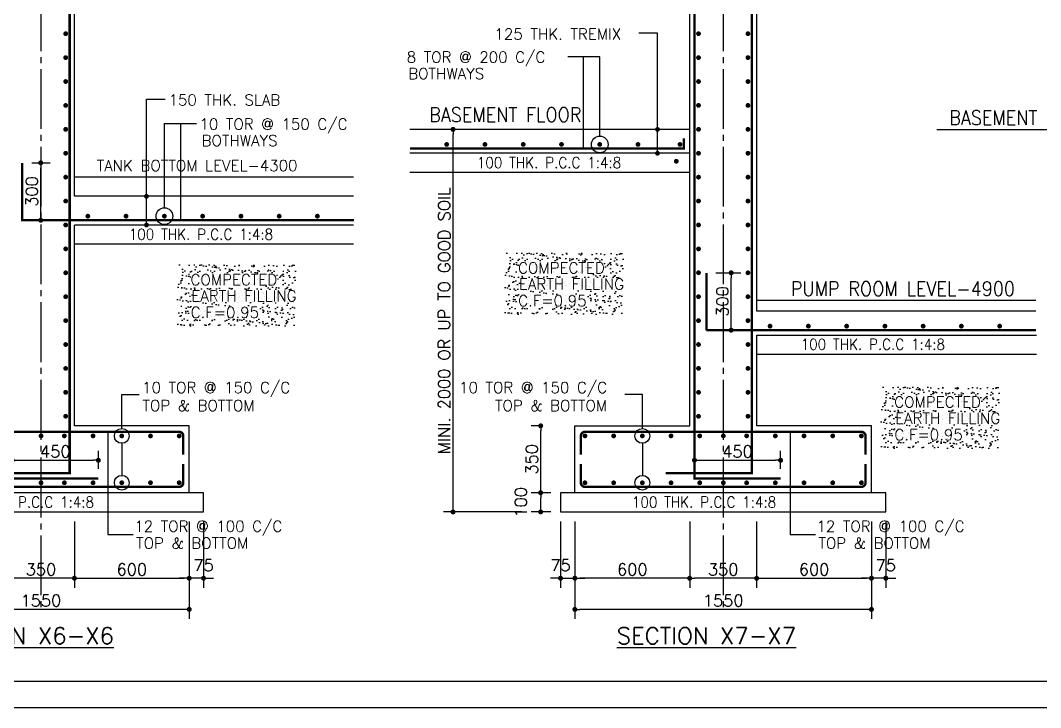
# Model space of a CAD drawing. Extents: x -200722 to 834823, y -494970 to 88783.
# Drawn here: x 374551 to 395878, y -183583 to -169211 of the extents above; entities that cross this region are included whole.
import ezdxf
from ezdxf.enums import TextEntityAlignment as Align

# ---------------------------------------------------------------- set-up
doc = ezdxf.new("R2010")
doc.units = 0
doc.header["$LTSCALE"] = 100
doc.header["$MEASUREMENT"] = 0
doc.header["$PDMODE"] = 34
doc.linetypes.add('ACAD_ISO04W100', pattern=[30, 24, -3, 0, -3])
doc.linetypes.add('CL', pattern=[3.25, 2.5, -0.25, 0.25, -0.25])
doc.layers.get('0').update_dxf_attribs({"linetype": 'CONTINUOUS'})
doc.layers.get('DEFPOINTS').update_dxf_attribs({"linetype": 'CONTINUOUS'})
for name, color, linetype in [('5', 4, 'CONTINUOUS'), ('A-Grid', 5, 'ACAD_ISO04W100'), ('BEAM', 4, 'CONTINUOUS'), ('HATCH WALL', 8, 'CONTINUOUS'), ('STEEL', 6, 'CONTINUOUS'), ('TEXT', 2, 'CONTINUOUS')]:
    doc.layers.add(name, color=color, linetype=linetype)
doc.layers.add('9_PRINT BOUNDARY_NON PRINT', color=32, linetype='CONTINUOUS', plot=False)
doc.layers.add('9_TITLE TEXT', color=7, linetype='CONTINUOUS', lineweight=20)
doc.styles.add('ROMANS', font='romans.shx')
doc.styles.get("Standard").update_dxf_attribs({"font": 'simplex.shx'})
doc.dimstyles.new('STANDARD$0', dxfattribs={"dimtxt": 2.5, "dimasz": 2.5, "dimexe": 2, "dimexo": 0.7, "dimgap": 0.9, "dimtad": 1, "dimdec": 0, "dimdsep": 46, "dimtxsty": 'ROMANS', "dimcen": 0.09, "dimclrd": 4, "dimclre": 4, "dimclrt": 3, "dimadec": 0, "dimazin": 0, "dimtfac": 1, "dimtdec": 0, "dimtmove": 0, "dimatfit": 3, "dimfxl": 1, "dimtolj": 1, "dimtzin": 0, "dimarcsym": 0})

# ---------------------------------------------------------------- blocks, each defined once
blk = doc.blocks.new('DOT')
at = {"color": 0, "linetype": 'ByBlock'}
blk.add_line((-0.5, 0), (-1, 0), dxfattribs=at)
at = {"color": 0, "linetype": 'ByBlock', "const_width": 0.5}
blk.add_lwpolyline([(-0.25, 0, 1), (0.25, 0, 1)], format="xyb", close=True, dxfattribs=at)
blk = doc.blocks.new('*D1864')
at = {"layer": 'BEAM', "color": 0, "lineweight": -2, "transparency": 16777216}
for p, q in [((371880, -179690), (371880, -181729)), ((378080, -179690), (378080, -181729)), ((377976, -181529), (371984, -181529))]:
    blk.add_line(p, q, dxfattribs=at)
at = {"layer": 'DEFPOINTS', "color": 0, "lineweight": -3, "transparency": 16777216}
for p in [(371880, -179490, -62057), (378080, -179490, -62057), (371880, -181529)]:
    blk.add_point(p, dxfattribs=at)
at = {"layer": 'BEAM', "color": 0, "lineweight": -2, "transparency": 16777216, "xscale": 104, "yscale": 104, "zscale": 104, "rotation": 180}
blk.add_blockref('DOT', (371880, -181529), dxfattribs=at)
at = {"layer": 'BEAM', "color": 0, "lineweight": -2, "transparency": 16777216, "xscale": 104, "yscale": 104, "zscale": 104}
blk.add_blockref('DOT', (378080, -181529), dxfattribs=at)
at = {"layer": 'BEAM', "color": 0, "transparency": 16777216, "insert": (374980, -181345), "char_height": 248, "attachment_point": 5}
blk.add_mtext('\\A1;1550', dxfattribs=at)
blk = doc.blocks.new('_DOT')
at = {"color": 0, "linetype": 'ByBlock'}
blk.add_line((-0.5, 0), (-1, 0), dxfattribs=at)
at = {"color": 0, "linetype": 'ByBlock', "const_width": 0.5}
blk.add_lwpolyline([(-0.25, 0, 1), (0.25, 0, 1)], format="xyb", close=True, dxfattribs=at)
blk = doc.blocks.new('*D1865')
at = {"layer": 'BEAM', "color": 0, "lineweight": -2, "transparency": 16777216}
for p, q in [((375680, -179690), (375680, -181077)), ((378080, -179690), (378080, -181077)), ((375784, -180877), (377976, -180877))]:
    blk.add_line(p, q, dxfattribs=at)
at = {"layer": 'DEFPOINTS', "color": 0, "lineweight": -3, "transparency": 16777216}
for p in [(375680, -179490, -2484), (378080, -179490, -32271), (378080, -180877)]:
    blk.add_point(p, dxfattribs=at)
at = {"layer": 'BEAM', "color": 0, "lineweight": -2, "transparency": 16777216, "xscale": 104, "yscale": 104, "zscale": 104, "rotation": 180}
blk.add_blockref('DOT', (375680, -180877), dxfattribs=at)
at = {"layer": 'BEAM', "color": 0, "lineweight": -2, "transparency": 16777216, "xscale": 104, "yscale": 104, "zscale": 104}
blk.add_blockref('DOT', (378080, -180877), dxfattribs=at)
at = {"layer": 'BEAM', "color": 0, "transparency": 16777216, "insert": (376880, -180693), "char_height": 248, "attachment_point": 5}
blk.add_mtext('\\A1;600', dxfattribs=at)
blk = doc.blocks.new('*D1866')
at = {"layer": 'BEAM', "color": 0, "lineweight": -2, "transparency": 16777216}
for p, q in [((378080, -179690), (378080, -181077)), ((378380, -179690), (378380, -181077)), ((377976, -180877), (377872, -180877)), ((378380, -180877), (378080, -180877)), ((378484, -180877), (378588, -180877))]:
    blk.add_line(p, q, dxfattribs=at)
at = {"layer": 'DEFPOINTS', "color": 0, "lineweight": -3, "transparency": 16777216}
for p in [(378080, -179490), (378380, -179490), (378080, -180877)]:
    blk.add_point(p, dxfattribs=at)
at = {"layer": 'BEAM', "color": 0, "lineweight": -2, "transparency": 16777216, "xscale": 104, "yscale": 104, "zscale": 104}
blk.add_blockref('DOT', (378080, -180877), dxfattribs=at)
at = {"layer": 'BEAM', "color": 0, "lineweight": -2, "transparency": 16777216, "xscale": 104, "yscale": 104, "zscale": 104, "rotation": 180}
blk.add_blockref('DOT', (378380, -180877), dxfattribs=at)
at = {"layer": 'BEAM', "color": 0, "transparency": 16777216, "insert": (378380, -180606), "char_height": 248, "attachment_point": 5}
blk.add_mtext('\\A1;75', dxfattribs=at)
blk = doc.blocks.new('*D1867')
at = {"layer": 'BEAM', "color": 0, "lineweight": -2, "transparency": 16777216}
for p, q in [((374280, -179690), (374280, -181077)), ((375680, -179690), (375680, -181077)), ((375576, -180877), (374384, -180877))]:
    blk.add_line(p, q, dxfattribs=at)
at = {"layer": 'DEFPOINTS', "color": 0, "lineweight": -3, "transparency": 16777216}
for p in [(374280, -179490, -2484), (375680, -179490, -2484), (374280, -180877)]:
    blk.add_point(p, dxfattribs=at)
at = {"layer": 'BEAM', "color": 0, "lineweight": -2, "transparency": 16777216, "xscale": 104, "yscale": 104, "zscale": 104, "rotation": 180}
blk.add_blockref('DOT', (374280, -180877), dxfattribs=at)
at = {"layer": 'BEAM', "color": 0, "lineweight": -2, "transparency": 16777216, "xscale": 104, "yscale": 104, "zscale": 104}
blk.add_blockref('DOT', (375680, -180877), dxfattribs=at)
at = {"layer": 'BEAM', "color": 0, "transparency": 16777216, "insert": (374980, -180693), "char_height": 248, "attachment_point": 5}
blk.add_mtext('\\A1;350', dxfattribs=at)
blk = doc.blocks.new('*D1870')
at = {"layer": 'BEAM', "color": 0, "lineweight": -2, "transparency": 16777216}
for p, q in [((374380, -178591), (374380, -178210)), ((376180, -178591), (376180, -178210)), ((374484, -178410), (376076, -178410))]:
    blk.add_line(p, q, dxfattribs=at)
at = {"layer": 'DEFPOINTS', "color": 0, "lineweight": -3, "transparency": 16777216}
for p in [(376180, -178410), (374380, -178791, -34), (376180, -178791, -34)]:
    blk.add_point(p, dxfattribs=at)
at = {"layer": 'BEAM', "color": 0, "lineweight": -2, "transparency": 16777216, "xscale": 104, "yscale": 104, "zscale": 104, "rotation": 180}
blk.add_blockref('DOT', (374380, -178410), dxfattribs=at)
at = {"layer": 'BEAM', "color": 0, "lineweight": -2, "transparency": 16777216, "xscale": 104, "yscale": 104, "zscale": 104}
blk.add_blockref('DOT', (376180, -178410), dxfattribs=at)
at = {"layer": 'BEAM', "color": 0, "transparency": 16777216, "insert": (375280, -178226), "char_height": 248, "attachment_point": 5}
blk.add_mtext('\\A1;450', dxfattribs=at)
blk = doc.blocks.new('*D1871')
at = {"layer": 'BEAM', "color": 0, "lineweight": -2, "transparency": 16777216}
for p, q in [((374787, -172190), (375175, -172190)), ((374975, -173286), (374975, -172294)), ((374787, -173390), (375175, -173390))]:
    blk.add_line(p, q, dxfattribs=at)
at = {"layer": 'DEFPOINTS', "color": 0, "lineweight": -3, "transparency": 16777216}
for p in [(374587, -172190, 27357), (374975, -172190), (374587, -173390, 27357)]:
    blk.add_point(p, dxfattribs=at)
at = {"layer": 'BEAM', "color": 0, "lineweight": -2, "transparency": 16777216, "xscale": 104, "yscale": 104, "zscale": 104}
for p, rotation in [((374975, -172190), 90), ((374975, -173390), 270)]:
    blk.add_blockref('DOT', p, dxfattribs=dict(at, rotation=rotation))
at = {"layer": 'BEAM', "color": 0, "transparency": 16777216, "insert": (374791, -172790), "char_height": 248, "attachment_point": 5, "rotation": 90}
blk.add_mtext('\\A1;300', dxfattribs=at)
blk = doc.blocks.new('*D1875')
at = {"layer": 'BEAM', "color": 0, "lineweight": -2, "transparency": 16777216}
for p, q in [((385642, -179090), (385227, -179090)), ((385427, -179386), (385427, -179194)), ((385642, -179490), (385227, -179490))]:
    blk.add_line(p, q, dxfattribs=at)
at = {"layer": 'DEFPOINTS', "color": 0, "lineweight": -3, "transparency": 16777216}
for p in [(385427, -179090), (385842, -179090), (385842, -179490)]:
    blk.add_point(p, dxfattribs=at)
at = {"layer": 'BEAM', "color": 0, "lineweight": -2, "transparency": 16777216, "xscale": 104, "yscale": 104, "zscale": 104}
for p, rotation in [((385427, -179090), 90), ((385427, -179490), 270)]:
    blk.add_blockref('DOT', p, dxfattribs=dict(at, rotation=rotation))
at = {"layer": 'BEAM', "color": 0, "transparency": 16777216, "insert": (385013, -179290), "char_height": 248, "attachment_point": 5, "rotation": 90}
blk.add_mtext('\\A1;100', dxfattribs=at)
blk = doc.blocks.new('*D1876')
at = {"layer": 'BEAM', "color": 0, "lineweight": -2, "transparency": 16777216}
for p, q in [((385027, -171490), (383395, -171490)), ((383595, -179386), (383595, -171594)), ((385027, -179490), (383395, -179490))]:
    blk.add_line(p, q, dxfattribs=at)
at = {"layer": 'DEFPOINTS', "color": 0, "lineweight": -3, "transparency": 16777216}
for p in [(383595, -171490), (385227, -171490, 17104), (385227, -179490, 17104)]:
    blk.add_point(p, dxfattribs=at)
at = {"layer": 'BEAM', "color": 0, "lineweight": -2, "transparency": 16777216, "xscale": 104, "yscale": 104, "zscale": 104}
for p, rotation in [((383595, -171490), 90), ((383595, -179490), 270)]:
    blk.add_blockref('DOT', p, dxfattribs=dict(at, rotation=rotation))
at = {"layer": 'BEAM', "color": 0, "transparency": 16777216, "insert": (383411, -175490), "char_height": 248, "attachment_point": 5, "rotation": 90}
blk.add_mtext('\\A1;{\\C4;MINI. 2000 OR UP TO GOOD SOIL}', dxfattribs=at)
blk = doc.blocks.new('*D1877')
at = {"layer": 'BEAM', "color": 0, "lineweight": -2, "transparency": 16777216}
for p, q in [((385842, -179690), (385842, -181077)), ((386142, -179690), (386142, -181077)), ((385738, -180877), (385634, -180877)), ((385842, -180877), (386142, -180877)), ((386246, -180877), (386350, -180877))]:
    blk.add_line(p, q, dxfattribs=at)
at = {"layer": 'DEFPOINTS', "color": 0, "lineweight": -3, "transparency": 16777216}
for p in [(385842, -179490), (386142, -179490), (386142, -180877)]:
    blk.add_point(p, dxfattribs=at)
at = {"layer": 'BEAM', "color": 0, "lineweight": -2, "transparency": 16777216, "xscale": 104, "yscale": 104, "zscale": 104}
blk.add_blockref('DOT', (385842, -180877), dxfattribs=at)
at = {"layer": 'BEAM', "color": 0, "lineweight": -2, "transparency": 16777216, "xscale": 104, "yscale": 104, "zscale": 104, "rotation": 180}
blk.add_blockref('DOT', (386142, -180877), dxfattribs=at)
at = {"layer": 'BEAM', "color": 0, "transparency": 16777216, "insert": (385842, -180606), "char_height": 248, "attachment_point": 5}
blk.add_mtext('\\A1;75', dxfattribs=at)
blk = doc.blocks.new('*D1878')
at = {"layer": 'BEAM', "color": 0, "lineweight": -2, "transparency": 16777216}
for p, q in [((386142, -179690), (386142, -181077)), ((388542, -179690), (388542, -181077)), ((388438, -180877), (386246, -180877))]:
    blk.add_line(p, q, dxfattribs=at)
at = {"layer": 'DEFPOINTS', "color": 0, "lineweight": -3, "transparency": 16777216}
for p in [(386142, -179490, -32271), (388542, -179490, -2484), (386142, -180877)]:
    blk.add_point(p, dxfattribs=at)
at = {"layer": 'BEAM', "color": 0, "lineweight": -2, "transparency": 16777216, "xscale": 104, "yscale": 104, "zscale": 104, "rotation": 180}
blk.add_blockref('DOT', (386142, -180877), dxfattribs=at)
at = {"layer": 'BEAM', "color": 0, "lineweight": -2, "transparency": 16777216, "xscale": 104, "yscale": 104, "zscale": 104}
blk.add_blockref('DOT', (388542, -180877), dxfattribs=at)
at = {"layer": 'BEAM', "color": 0, "transparency": 16777216, "insert": (387342, -180693), "char_height": 248, "attachment_point": 5}
blk.add_mtext('\\A1;600', dxfattribs=at)
blk = doc.blocks.new('*D1879')
at = {"layer": 'BEAM', "color": 0, "lineweight": -2, "transparency": 16777216}
for p, q in [((386142, -179690), (386142, -181729)), ((392342, -179690), (392342, -181729)), ((392238, -181529), (386246, -181529))]:
    blk.add_line(p, q, dxfattribs=at)
at = {"layer": 'DEFPOINTS', "color": 0, "lineweight": -3, "transparency": 16777216}
for p in [(386142, -179490, -62057), (392342, -179490, -62057), (386142, -181529)]:
    blk.add_point(p, dxfattribs=at)
at = {"layer": 'BEAM', "color": 0, "lineweight": -2, "transparency": 16777216, "xscale": 104, "yscale": 104, "zscale": 104, "rotation": 180}
blk.add_blockref('DOT', (386142, -181529), dxfattribs=at)
at = {"layer": 'BEAM', "color": 0, "lineweight": -2, "transparency": 16777216, "xscale": 104, "yscale": 104, "zscale": 104}
blk.add_blockref('DOT', (392342, -181529), dxfattribs=at)
at = {"layer": 'BEAM', "color": 0, "transparency": 16777216, "insert": (389242, -181345), "char_height": 248, "attachment_point": 5}
blk.add_mtext('\\A1;1550', dxfattribs=at)
blk = doc.blocks.new('*D1880')
at = {"layer": 'BEAM', "color": 0, "lineweight": -2, "transparency": 16777216}
for p, q in [((389942, -179690), (389942, -181077)), ((392342, -179690), (392342, -181077)), ((390046, -180877), (392238, -180877))]:
    blk.add_line(p, q, dxfattribs=at)
at = {"layer": 'DEFPOINTS', "color": 0, "lineweight": -3, "transparency": 16777216}
for p in [(389942, -179490, -2484), (392342, -179490, -32271), (392342, -180877)]:
    blk.add_point(p, dxfattribs=at)
at = {"layer": 'BEAM', "color": 0, "lineweight": -2, "transparency": 16777216, "xscale": 104, "yscale": 104, "zscale": 104, "rotation": 180}
blk.add_blockref('DOT', (389942, -180877), dxfattribs=at)
at = {"layer": 'BEAM', "color": 0, "lineweight": -2, "transparency": 16777216, "xscale": 104, "yscale": 104, "zscale": 104}
blk.add_blockref('DOT', (392342, -180877), dxfattribs=at)
at = {"layer": 'BEAM', "color": 0, "transparency": 16777216, "insert": (391142, -180693), "char_height": 248, "attachment_point": 5}
blk.add_mtext('\\A1;600', dxfattribs=at)
blk = doc.blocks.new('*D1881')
at = {"layer": 'BEAM', "color": 0, "lineweight": -2, "transparency": 16777216}
for p, q in [((392342, -179690), (392342, -181077)), ((392642, -179690), (392642, -181077)), ((392238, -180877), (392134, -180877)), ((392642, -180877), (392342, -180877)), ((392746, -180877), (392850, -180877))]:
    blk.add_line(p, q, dxfattribs=at)
at = {"layer": 'DEFPOINTS', "color": 0, "lineweight": -3, "transparency": 16777216}
for p in [(392342, -179490), (392642, -179490), (392342, -180877)]:
    blk.add_point(p, dxfattribs=at)
at = {"layer": 'BEAM', "color": 0, "lineweight": -2, "transparency": 16777216, "xscale": 104, "yscale": 104, "zscale": 104}
blk.add_blockref('DOT', (392342, -180877), dxfattribs=at)
at = {"layer": 'BEAM', "color": 0, "lineweight": -2, "transparency": 16777216, "xscale": 104, "yscale": 104, "zscale": 104, "rotation": 180}
blk.add_blockref('DOT', (392642, -180877), dxfattribs=at)
at = {"layer": 'BEAM', "color": 0, "transparency": 16777216, "insert": (392642, -180606), "char_height": 248, "attachment_point": 5}
blk.add_mtext('\\A1;75', dxfattribs=at)
blk = doc.blocks.new('*D1882')
at = {"layer": 'BEAM', "color": 0, "lineweight": -2, "transparency": 16777216}
for p, q in [((388542, -179690), (388542, -181077)), ((389942, -179690), (389942, -181077)), ((389838, -180877), (388646, -180877))]:
    blk.add_line(p, q, dxfattribs=at)
at = {"layer": 'DEFPOINTS', "color": 0, "lineweight": -3, "transparency": 16777216}
for p in [(388542, -179490, -2484), (389942, -179490, -2484), (388542, -180877)]:
    blk.add_point(p, dxfattribs=at)
at = {"layer": 'BEAM', "color": 0, "lineweight": -2, "transparency": 16777216, "xscale": 104, "yscale": 104, "zscale": 104, "rotation": 180}
blk.add_blockref('DOT', (388542, -180877), dxfattribs=at)
at = {"layer": 'BEAM', "color": 0, "lineweight": -2, "transparency": 16777216, "xscale": 104, "yscale": 104, "zscale": 104}
blk.add_blockref('DOT', (389942, -180877), dxfattribs=at)
at = {"layer": 'BEAM', "color": 0, "transparency": 16777216, "insert": (389242, -180693), "char_height": 248, "attachment_point": 5}
blk.add_mtext('\\A1;350', dxfattribs=at)
blk = doc.blocks.new('*D1883')
at = {"layer": 'BEAM', "color": 0, "lineweight": -2, "transparency": 16777216}
for p, q in [((385442, -177690), (385227, -177690)), ((385427, -178986), (385427, -177794)), ((385442, -179090), (385227, -179090))]:
    blk.add_line(p, q, dxfattribs=at)
at = {"layer": 'DEFPOINTS', "color": 0, "lineweight": -3, "transparency": 16777216}
for p in [(385427, -177690), (385642, -177690, 2294), (385642, -179090)]:
    blk.add_point(p, dxfattribs=at)
at = {"layer": 'BEAM', "color": 0, "lineweight": -2, "transparency": 16777216, "xscale": 104, "yscale": 104, "zscale": 104}
for p, rotation in [((385427, -177690), 90), ((385427, -179090), 270)]:
    blk.add_blockref('DOT', p, dxfattribs=dict(at, rotation=rotation))
at = {"layer": 'BEAM', "color": 0, "transparency": 16777216, "insert": (385243, -178390), "char_height": 248, "attachment_point": 5, "rotation": 90}
blk.add_mtext('\\A1;350', dxfattribs=at)
blk = doc.blocks.new('*D1885')
at = {"layer": 'BEAM', "color": 0, "lineweight": -2, "transparency": 16777216}
for p, q in [((388642, -178591), (388642, -178210)), ((390442, -178591), (390442, -178210)), ((388746, -178410), (390338, -178410))]:
    blk.add_line(p, q, dxfattribs=at)
at = {"layer": 'DEFPOINTS', "color": 0, "lineweight": -3, "transparency": 16777216}
for p in [(390442, -178410), (388642, -178791, -34), (390442, -178791, -34)]:
    blk.add_point(p, dxfattribs=at)
at = {"layer": 'BEAM', "color": 0, "lineweight": -2, "transparency": 16777216, "xscale": 104, "yscale": 104, "zscale": 104, "rotation": 180}
blk.add_blockref('DOT', (388642, -178410), dxfattribs=at)
at = {"layer": 'BEAM', "color": 0, "lineweight": -2, "transparency": 16777216, "xscale": 104, "yscale": 104, "zscale": 104}
blk.add_blockref('DOT', (390442, -178410), dxfattribs=at)
at = {"layer": 'BEAM', "color": 0, "transparency": 16777216, "insert": (389542, -178226), "char_height": 248, "attachment_point": 5}
blk.add_mtext('\\A1;450', dxfattribs=at)
blk = doc.blocks.new('*D1928')
at = {"layer": 'BEAM', "color": 0, "lineweight": -2, "transparency": 16777216}
for p, q in [((389091, -174490), (389609, -174490)), ((389409, -175586), (389409, -174594)), ((389091, -175690), (389609, -175690))]:
    blk.add_line(p, q, dxfattribs=at)
at = {"layer": 'DEFPOINTS', "color": 0, "lineweight": -3, "transparency": 16777216}
for p in [(388891, -174490, 28716), (389409, -174490), (388891, -175690, 28716)]:
    blk.add_point(p, dxfattribs=at)
at = {"layer": 'BEAM', "color": 0, "lineweight": -2, "transparency": 16777216, "xscale": 104, "yscale": 104, "zscale": 104}
for p, rotation in [((389409, -174490), 90), ((389409, -175690), 270)]:
    blk.add_blockref('DOT', p, dxfattribs=dict(at, rotation=rotation))
at = {"layer": 'BEAM', "color": 0, "transparency": 16777216, "insert": (389225, -175090), "char_height": 248, "attachment_point": 5, "rotation": 90}
blk.add_mtext('\\A1;300', dxfattribs=at)

msp = doc.modelspace()

# ---------------------------------------------------------------- hatches: boundary and pattern name
at = {"layer": 'HATCH WALL', "lineweight": -3, "true_color": 0x000000}
h = msp.add_hatch(dxfattribs=at)
h.set_pattern_fill('AR-SAND', color=18, scale=100, style=0)
h.set_pattern_definition([(142.5, (735407.34, 237823.94), (6.299336, 192.682377), [0, -152, 0, -170, 0, -162.5]), (172.5, (735407.34, 237823.94), (-176.97767, 282.21461), [0, -82, 0, -137, 0, -52.5]), (212.5, (735530.34, 237823.94), (-311.414186, 0.565905), [0, -50, 0, -180, 0, -235]), (222.5, (735530.34, 237823.94), (-300.61266, 87.76756), [0, -25, 0, -118, 0, -135])])
h.paths.add_polyline_path([(384680.9, -174072.7), (387153.6, -174072.7), (387153.6, -175360), (384680.9, -175360)])
h = msp.add_hatch(dxfattribs=at)
h.set_pattern_fill('AR-SAND', color=18, scale=100, style=0)
h.set_pattern_definition([(142.5, (728559.97, 237578), (6.299336, 192.682377), [0, -152, 0, -170, 0, -162.5]), (172.5, (728559.97, 237578), (-176.97767, 282.21461), [0, -82, 0, -137, 0, -52.5]), (212.5, (728682.97, 237578), (-311.414186, 0.565905), [0, -50, 0, -180, 0, -235]), (222.5, (728682.97, 237578), (-300.61266, 87.76756), [0, -25, 0, -118, 0, -135])])
h.paths.add_polyline_path([(377833.6, -174318.6), (380306.3, -174318.6), (380306.3, -175606), (377833.6, -175606)])
h = msp.add_hatch(dxfattribs=at)
h.set_pattern_fill('AR-SAND', color=18, scale=100, style=0)
h.set_pattern_definition([(142.5, (743271.32, 235020.29), (6.299336, 192.682377), [0, -152, 0, -170, 0, -162.5]), (172.5, (743271.32, 235020.3), (-176.97767, 282.21461), [0, -82, 0, -137, 0, -52.5]), (212.5, (743394.32, 235020.29), (-311.414186, 0.565905), [0, -50, 0, -180, 0, -235]), (222.5, (743394.32, 235020.3), (-300.61266, 87.76756), [0, -25, 0, -118, 0, -135])])
h.paths.add_polyline_path([(392544.9, -176876.3), (395017.6, -176876.3), (395017.6, -178163.7), (392544.9, -178163.7)])

# ---------------------------------------------------------------- linework, layer by layer
at = {"color": 18, "true_color": 0x000000}
msp.add_lwpolyline([(330496.4, -183032.7), (421906.4, -183032.7), (421906.4, -118792.7), (330496.4, -118792.7)], close=True, dxfattribs=at)
at = {"layer": '5', "color": 18, "lineweight": -3, "ltscale": 0.4, "true_color": 0x000000}
for p, q in [((375680.1, -172890.4, -22335.7), (375680.1, -156482.4, 10968.1)), ((388542.2, -172342.4, -13589.8), (388542.2, -156482.4, 17865.8)), ((389942.2, -175290.4, 368.5), (389942.2, -156482.4, 10968.1)), ((388542.2, -171490.4, -24196.6), (382694.8, -171490.4, 3160.8)), ((393709.4, -171490.4, -22784.4), (399405.8, -171490.4, -41300.7)), ((388542.2, -171990.4, -24196.6), (382694.8, -171990.4, 3160.8)), ((388542.2, -172390.4, -24196.6), (382694.8, -172390.4, 3160.8)), ((388542.2, -177690.4, -24196.6), (388542.2, -172342.4, -13589.8)), ((381516.9, -172890.4, 26855.8), (375680.1, -172890.4, 26855.8)), ((375680.1, -177690.4, -24196.6), (375680.1, -173490.4, -7741.7)), ((381516.9, -173490.4, 26855.8), (375680.1, -173490.4, 26855.8)), ((381516.9, -173890.4, 26855.8), (375680.1, -173890.4, 26855.8)), ((395778.5, -175290.4, -20090.4), (389942.2, -175290.4, 643.3)), ((389942.2, -177690.4, -24196.6), (389942.2, -175790.4, -10916)), ((389942.2, -175790.4, 643.3), (395789.6, -175790.4, 28000.7)), ((389942.2, -176190.4, 643.3), (395789.6, -176190.4, 28000.7))]:
    msp.add_line(p, q, dxfattribs=at)
at = {"layer": '5', "color": 8, "lineweight": -3, "ltscale": 0.4}
for p, q in [((381516.9, -172490.4, 26855.8), (375680.1, -172490.4, 26855.8)), ((395778.5, -175070.4, -20090.4), (389942.2, -175070.4, 643.3))]:
    msp.add_line(p, q, dxfattribs=at)
at = {"layer": '5', "color": 18, "lineweight": -3, "ltscale": 0.4, "true_color": 0x000000, "elevation": -24196.6}
for points in [[(378080.1, -179090.4), (378080.1, -177690.4), (375680.1, -177690.4)], [(386142.2, -179090.4), (386142.2, -177690.4), (388542.2, -177690.4)], [(392342.2, -179090.4), (392342.2, -177690.4), (389942.2, -177690.4)]]:
    msp.add_lwpolyline(points, dxfattribs=at)
for points in [[(378380.1, -179090.4), (371580.1, -179090.4), (371580.1, -179490.4), (378380.1, -179490.4)], [(392642.2, -179090.4), (385842.2, -179090.4), (385842.2, -179490.4), (392642.2, -179490.4)]]:
    msp.add_lwpolyline(points, close=True, dxfattribs=at)
at = {"layer": '9_PRINT BOUNDARY_NON PRINT', "color": 18, "true_color": 0x000000}
msp.add_lwpolyline([(329946.4, -183582.7), (422456.4, -183582.7), (422456.4, -118242.7), (329946.4, -118242.7)], close=True, dxfattribs=at)
at = {"layer": '9_TITLE TEXT', "color": 18, "true_color": 0x000000}
msp.add_lwpolyline([(421906.4, -118792.7), (330496.4, -118792.7), (330496.4, -183032.7), (421906.4, -183032.7)], dxfattribs=at)
at = {"layer": 'A-Grid', "color": 8, "linetype": 'CL', "ltscale": 5}
for points in [[(374980.1, -155605.2), (374980.1, -181580.6)], [(389242.2, -155605.2), (389242.2, -181580.6)]]:
    msp.add_lwpolyline(points, dxfattribs=at)
at = {"layer": 'STEEL', "color": 18, "lineweight": -3, "ltscale": 0.4, "true_color": 0x000000, "const_width": 50.8}
for points in [[(372480.1, -156132.4), (375495.1, -156132.4, -0.4142136), (375580.1, -156217.4), (375580.1, -178681), (373780.1, -178681)], [(386742.2, -156132.4), (389757.2, -156132.4, -0.4142136), (389842.2, -156217.4), (389842.2, -178681), (388042.2, -178681)]]:
    msp.add_lwpolyline(points, format="xyb", dxfattribs=at)
for points, elevation in [([(377480.1, -155982.4), (374465.1, -155982.4, 0.4142136), (374380.1, -156067.4), (374380.1, -178790.5), (376180.1, -178790.5)], -33.9), ([(391742.2, -155982.4), (388727.2, -155982.4, 0.4142136), (388642.2, -156067.4), (388642.2, -178790.5), (390442.2, -178790.5)], -33.9), ([(372005.1, -178290.4), (372005.1, -177900.4, -0.4142136), (372090.1, -177815.4), (377870.1, -177815.4, -0.4142136), (377955.1, -177900.4), (377955.1, -178290.4)], -24196.6), ([(386267.2, -178290.4), (386267.2, -177900.4, -0.4142136), (386352.2, -177815.4), (392132.2, -177815.4, -0.4142136), (392217.2, -177900.4), (392217.2, -178290.4)], -24196.6), ([(372005.1, -178490.4), (372005.1, -178880.4, 0.4142136), (372090.1, -178965.4), (377870.1, -178965.4, 0.4142136), (377955.1, -178880.4), (377955.1, -178490.4)], -24196.6), ([(386267.2, -178490.4), (386267.2, -178880.4, 0.4142136), (386352.2, -178965.4), (392132.2, -178965.4, 0.4142136), (392217.2, -178880.4), (392217.2, -178490.4)], -24196.6)]:
    msp.add_lwpolyline(points, format="xyb", dxfattribs=dict(at, elevation=elevation))
at = {"layer": 'STEEL', "color": 18, "lineweight": -3, "ltscale": 0.4, "true_color": 0x000000, "const_width": 50}
for points in [[(375472.4, -169489.3, -1), (375522.4, -169489.3, -1)], [(388701.5, -169489.3, -1), (388751.5, -169489.3, -1)], [(389734.6, -169489.3, -1), (389784.6, -169489.3, -1)], [(375472.4, -169989.3, -1), (375522.4, -169989.3, -1)], [(388701.5, -169989.3, -1), (388751.5, -169989.3, -1)], [(389734.6, -169989.3, -1), (389784.6, -169989.3, -1)], [(375472.4, -170489.3, -1), (375522.4, -170489.3, -1)], [(388701.5, -170489.3, -1), (388751.5, -170489.3, -1)], [(389734.6, -170489.3, -1), (389784.6, -170489.3, -1)], [(375472.4, -170989.3, -1), (375522.4, -170989.3, -1)], [(388701.5, -170989.3, -1), (388751.5, -170989.3, -1)], [(389734.6, -170989.3, -1), (389784.6, -170989.3, -1)], [(375472.4, -171489.3, -1), (375522.4, -171489.3, -1)], [(388701.5, -171489.3, -1), (388751.5, -171489.3, -1)], [(389734.6, -171489.3, -1), (389784.6, -171489.3, -1)], [(375472.4, -171989.3, -1), (375522.4, -171989.3, -1)], [(388701.5, -171989.3, -1), (388751.5, -171989.3, -1)], [(389734.6, -171989.3, -1), (389784.6, -171989.3, -1)], [(375472.4, -172489.3, -1), (375522.4, -172489.3, -1)], [(388701.5, -172489.3, -1), (388751.5, -172489.3, -1)], [(389734.6, -172489.3, -1), (389784.6, -172489.3, -1)], [(375472.4, -172989.3, -1), (375522.4, -172989.3, -1)], [(388701.5, -172989.3, -1), (388751.5, -172989.3, -1)], [(389734.6, -172989.3, -1), (389784.6, -172989.3, -1)], [(375472.4, -173489.3, -1), (375522.4, -173489.3, -1)], [(388701.5, -173489.3, -1), (388751.5, -173489.3, -1)], [(389734.6, -173489.3, -1), (389784.6, -173489.3, -1)], [(375472.4, -173989.3, -1), (375522.4, -173989.3, -1)], [(388701.5, -173989.3, -1), (388751.5, -173989.3, -1)], [(389734.6, -173989.3, -1), (389784.6, -173989.3, -1)], [(375472.4, -174489.3, -1), (375522.4, -174489.3, -1)], [(388701.5, -174489.3, -1), (388751.5, -174489.3, -1)], [(389734.6, -174489.3, -1), (389784.6, -174489.3, -1)], [(375472.4, -174989.3, -1), (375522.4, -174989.3, -1)], [(388701.5, -174989.3, -1), (388751.5, -174989.3, -1)], [(389734.6, -174989.3, -1), (389784.6, -174989.3, -1)], [(375472.4, -175489.3, -1), (375522.4, -175489.3, -1)], [(388701.5, -175489.3, -1), (388751.5, -175489.3, -1)], [(389734.6, -175489.3, -1), (389784.6, -175489.3, -1)], [(375472.4, -175989.3, -1), (375522.4, -175989.3, -1)], [(388701.5, -175989.3, -1), (388751.5, -175989.3, -1)], [(389734.6, -175989.3, -1), (389784.6, -175989.3, -1)], [(375472.4, -176489.3, -1), (375522.4, -176489.3, -1)], [(388701.5, -176489.3, -1), (388751.5, -176489.3, -1)], [(389734.6, -176489.3, -1), (389784.6, -176489.3, -1)]]:
    msp.add_lwpolyline(points, format="xyb", close=True, dxfattribs=at)
at = {"layer": 'STEEL', "color": 18, "lineweight": -3, "ltscale": 0.4, "true_color": 0x000000, "const_width": 50.8}
for points, elevation in [([(382694.8, -171890.4), (388419.7, -171890.4), (388419.7, -171674.7)], 3160.8), ([(381527.5, -173390.4), (374586.5, -173390.4), (374586.5, -172190.4)], 30449.9), ([(388891, -175690.4), (388891, -174490.4)], 28000.7), ([(388891, -175690.4), (395778.5, -175690.4)], 28000.7)]:
    msp.add_lwpolyline(points, dxfattribs=dict(at, elevation=elevation))
at = {"layer": 'STEEL', "color": 18, "lineweight": -3, "ltscale": 0.4, "true_color": 0x000000, "const_width": 50}
for points, elevation in [([(383486.9, -171805.2, 1), (383436.9, -171805.2, 1)], -24196.6), ([(384286.9, -171805.2, 1), (384236.9, -171805.2, 1)], -24196.6), ([(385086.9, -171805.2, 1), (385036.9, -171805.2, 1)], -24196.6), ([(385886.9, -171805.2, 1), (385836.9, -171805.2, 1)], -24196.6), ([(386686.9, -171805.2, 1), (386636.9, -171805.2, 1)], -24196.6), ([(387486.9, -171805.2, 1), (387436.9, -171805.2, 1)], -24196.6), ([(388364.2, -171805.2, 1), (388314.2, -171805.2, 1)], -24196.6), ([(388286.9, -172157.2, 1), (388236.9, -172157.2, 1)], -36794.7), ([(375935.3, -173305.2, -1), (375985.3, -173305.2, -1)], 3092.5), ([(376735.3, -173305.2, -1), (376785.3, -173305.2, -1)], 3092.5), ([(377535.3, -173305.2, -1), (377585.3, -173305.2, -1)], 3092.5), ([(378335.3, -173305.2, -1), (378385.3, -173305.2, -1)], 3092.5), ([(379135.3, -173305.2, -1), (379185.3, -173305.2, -1)], 3092.5), ([(379935.3, -173305.2, -1), (379985.3, -173305.2, -1)], 3092.5), ([(380735.3, -173305.2, -1), (380785.3, -173305.2, -1)], 3092.5), ([(390197.5, -175605.2, -1), (390247.5, -175605.2, -1)], 643.3), ([(390997.5, -175605.2, -1), (391047.5, -175605.2, -1)], 643.3), ([(391797.5, -175605.2, -1), (391847.5, -175605.2, -1)], 643.3), ([(392597.5, -175605.2, -1), (392647.5, -175605.2, -1)], 643.3), ([(393397.5, -175605.2, -1), (393447.5, -175605.2, -1)], 643.3), ([(394197.5, -175605.2, -1), (394247.5, -175605.2, -1)], 643.3), ([(394997.5, -175605.2, -1), (395047.5, -175605.2, -1)], 643.3), ([(375472.4, -176989.3, -1), (375522.4, -176989.3, -1)], -24196.6), ([(375472.4, -176989.3, -1), (375522.4, -176989.3, -1)], -24196.6), ([(388701.5, -176989.3, -1), (388751.5, -176989.3, -1)], -24196.6), ([(388701.5, -176989.3, -1), (388751.5, -176989.3, -1)], -24196.6), ([(389734.6, -176989.3, -1), (389784.6, -176989.3, -1)], -24196.6), ([(389734.6, -176989.3, -1), (389784.6, -176989.3, -1)], -24196.6), ([(375472.4, -177489.3, -1), (375522.4, -177489.3, -1)], -24196.6), ([(388701.5, -177489.3, -1), (388751.5, -177489.3, -1)], -24196.6), ([(389734.6, -177489.3, -1), (389784.6, -177489.3, -1)], -24196.6), ([(375007.9, -177900.4, -1), (374957.9, -177900.4, -1)], -24196.6), ([(375495.1, -177900.4, -1), (375445.1, -177900.4, -1)], -24196.6), ([(376095.1, -177900.4, -1), (376045.1, -177900.4, -1)], -24196.6), ([(376695.1, -177900.4, -1), (376645.1, -177900.4, -1)], -24196.6), ([(377295.1, -177900.4, -1), (377245.1, -177900.4, -1)], -24196.6), ([(377845.1, -177900.4, 1), (377895.1, -177900.4, 1)], -24196.6), ([(386327.2, -177900.4, 1), (386377.2, -177900.4, 1)], -24196.6), ([(386927.2, -177900.4, 1), (386977.2, -177900.4, 1)], -24196.6), ([(387527.2, -177900.4, 1), (387577.2, -177900.4, 1)], -24196.6), ([(388127.2, -177900.4, 1), (388177.2, -177900.4, 1)], -24196.6), ([(388727.2, -177900.4, 1), (388777.2, -177900.4, 1)], -24196.6), ([(389270, -177900.4, -1), (389220, -177900.4, -1)], -24196.6), ([(389757.2, -177900.4, -1), (389707.2, -177900.4, -1)], -24196.6), ([(390357.2, -177900.4, -1), (390307.2, -177900.4, -1)], -24196.6), ([(390957.2, -177900.4, -1), (390907.2, -177900.4, -1)], -24196.6), ([(391557.2, -177900.4, -1), (391507.2, -177900.4, -1)], -24196.6), ([(392107.2, -177900.4, 1), (392157.2, -177900.4, 1)], -24196.6), ([(375007.9, -178880.4, 1), (374957.9, -178880.4, 1)], -24196.6), ([(375495.1, -178880.4, 1), (375445.1, -178880.4, 1)], -24196.6), ([(376095.1, -178880.4, 1), (376045.1, -178880.4, 1)], -24196.6), ([(376695.1, -178880.4, 1), (376645.1, -178880.4, 1)], -24196.6), ([(377295.1, -178880.4, 1), (377245.1, -178880.4, 1)], -24196.6), ([(377845.1, -178880.4, -1), (377895.1, -178880.4, -1)], -24196.6), ([(386327.2, -178880.4, -1), (386377.2, -178880.4, -1)], -24196.6), ([(386927.2, -178880.4, -1), (386977.2, -178880.4, -1)], -24196.6), ([(387527.2, -178880.4, -1), (387577.2, -178880.4, -1)], -24196.6), ([(388127.2, -178880.4, -1), (388177.2, -178880.4, -1)], -24196.6), ([(388727.2, -178880.4, -1), (388777.2, -178880.4, -1)], -24196.6), ([(389270, -178880.4, 1), (389220, -178880.4, 1)], -24196.6), ([(389757.2, -178880.4, 1), (389707.2, -178880.4, 1)], -24196.6), ([(390357.2, -178880.4, 1), (390307.2, -178880.4, 1)], -24196.6), ([(390957.2, -178880.4, 1), (390907.2, -178880.4, 1)], -24196.6), ([(391557.2, -178880.4, 1), (391507.2, -178880.4, 1)], -24196.6), ([(392107.2, -178880.4, -1), (392157.2, -178880.4, -1)], -24196.6)]:
    msp.add_lwpolyline(points, format="xyb", close=True, dxfattribs=dict(at, elevation=elevation))
at = {"layer": 'TEXT', "color": 18, "true_color": 0x000000}
for p, q in [((387868.6, -169477.1, -17149.9), (387480.4, -169477.1, -17149.9)), ((387868.6, -171990.4, -17149.9), (387868.6, -169477.1, -17149.9)), ((386661.9, -169969.9, -24196.6), (385993.3, -169969.9, -24196.6)), ((386319.2, -171890.4, 3160.8), (386319.2, -169969.9, -24196.6)), ((386661.9, -171630.7, -24196.6), (386661.9, -169969.9, -24196.6)), ((377186.2, -173490.4, 10139.2), (377186.2, -170854.9, 10139.2)), ((377186.2, -170854.9, 10139.2), (377574.4, -170854.9, 10139.2)), ((377560.3, -173130.7, 3092.5), (377560.3, -171370.6, 3092.5)), ((377560.3, -171370.6, 3092.5), (378229, -171370.6, 3092.5)), ((377903, -173390.4, 30449.9), (377903, -171370.6, 3092.5)), ((376670.1, -177745.5, -24196.6), (376670.1, -177036.5, -24196.6)), ((376670.1, -177036.5, -24196.6), (377034.4, -177036.5, -24196.6)), ((387552.2, -177036.5, -24196.6), (387187.8, -177036.5, -24196.6)), ((387552.2, -177745.5, -24196.6), (387552.2, -177036.5, -24196.6)), ((376379.9, -177815.4, -24196.6), (376379.9, -179961.1, -24196.6)), ((390642.1, -177815.4, -24196.6), (390642.1, -179961.1, -24196.6)), ((376670.1, -178055.2, -24196.6), (376670.1, -178725.5, -24196.6)), ((387552.2, -178055.2, -24196.6), (387552.2, -178725.5, -24196.6)), ((376379.9, -179961.1, -24196.6), (376910.7, -179961.1, -24196.6)), ((390642.1, -179961.1, -24196.6), (391172.9, -179961.1, -24196.6))]:
    msp.add_line(p, q, dxfattribs=at)
at = {"layer": 'TEXT', "color": 18, "true_color": 0x000000, "const_width": 50}
for points, elevation in [([(387893.6, -171490.4, 1), (387843.6, -171490.4, 1)], -17149.9), ([(387893.6, -171990.4, 1), (387843.6, -171990.4, 1)], -17149.9), ([(377161.2, -172890.4, -1), (377211.2, -172890.4, -1)], 26855.8), ([(377161.2, -173490.4, -1), (377211.2, -173490.4, -1)], 10139.2)]:
    msp.add_lwpolyline(points, format="xyb", close=True, dxfattribs=dict(at, elevation=elevation))
at = {"layer": 'TEXT', "color": 18, "true_color": 0x000000}
for centre, radius in [((386661.9, -171805.2, -24196.6), 174.5), ((377560.3, -173305.2, 3092.5), 174.5), ((376670.1, -177900.4, -24196.6), 154.8), ((387552.2, -177900.4, -24196.6), 154.8), ((376670.1, -178880.4, -24196.6), 154.8), ((387552.2, -178880.4, -24196.6), 154.8)]:
    msp.add_circle(centre, radius, dxfattribs=at)

# ---------------------------------------------------------------- texts
for s, height, p in [('125 THK. TREMIX', 230, (384461, -169612.8, -17149.9)), ('8 TOR @ 200 C/C', 230, (382625.7, -170093.8, -24196.6)), ('BOTHWAYS', 230, (382658, -170439.1, -24196.6)), ('150 THK. SLAB', 230, (377647.7, -170990.6, 10139.2)), ('10 TOR @ 150 C/C', 230, (378294.2, -171494.5, 3092.5)), ('BOTHWAYS', 230, (378339.3, -171839.8, 3092.5)), ('TANK BOTTOM LEVEL-4300', 230, (376144.7, -172361.9, 26855.8)), ('COMPECTED ', 230, (384954.2, -174502.8, -7446.6)), ('COMPECTED ', 230, (378106.9, -174748.8)), ('EARTH FILLING', 230, (384972.5, -174842.2, -7446.6)), ('EARTH FILLING', 230, (378125.2, -175088.2)), ('C.F=0.95', 230, (384957.4, -175188.5, -7446.6)), ('C.F=0.95', 230, (378110, -175434.5)), ('10 TOR @ 150 C/C', 230, (377095.2, -177003.5, -32270.5)), ('10 TOR @ 150 C/C', 230, (383720.9, -177003.5, -32270.5)), ('TOP & BOTTOM', 230, (377101.2, -177380.4, -32270.5)), ('TOP & BOTTOM', 230, (384470.6, -177380.4, -32270.5)), ('COMPECTED ', 230, (392818.2, -177306.5)), ('EARTH FILLING', 230, (392836.5, -177645.9)), ('C.F=0.95', 230, (392821.4, -177992.2)), ('12 TOR @ 100 C/C', 230, (376930.6, -179906.1)), ('12 TOR @ 100 C/C', 230, (391192.7, -179906.1)), ('TOP & BOTTOM', 230, (376970.2, -180258.3)), ('TOP & BOTTOM', 230, (391232.4, -180258.3)), ('%%USECTION X6-X6', 350, (372755.7, -182254.9, -24196.6)), ('%%USECTION X7-X7', 350, (387017.9, -182254.9, -24196.6))]:
    msp.add_text(s, height=height, dxfattribs=at).set_placement(p)
at = {"layer": 'TEXT', "color": 18, "true_color": 0x000000, "width": 0.9}
for s, p in [('BASEMENT FLOOR', (383096.8, -171332.9, -27481.3)), ('BASEMENT FLOOR', (393968.1, -171394.6, -3284.7)), ('PUMP ROOM LEVEL-4900', (390655.8, -174974.6, -2641.4))]:
    msp.add_text(s, height=300, dxfattribs=at).set_placement(p)
at = {"layer": 'TEXT', "color": 18, "ltscale": 5, "true_color": 0x000000, "style": 'ROMANS', "width": 0.9}
for p in [(384093.6, -172185.6, 12739.4), (376816.7, -173685.6, 42993.1), (390862, -175985.6, 37579.3), (373072.1, -179285.6, -48843.5), (387334.3, -179285.6, -48843.5)]:
    msp.add_text('100 THK. P.C.C 1:4:8', height=230, dxfattribs=at).set_placement(p, align=Align.MIDDLE_LEFT)

# ---------------------------------------------------------------- dimensions: what is measured, and where the dimension line sits
at = {"layer": 'BEAM', "color": 18, "true_color": 0x000000}
dim = msp.add_linear_dim(base=(383595, -171490.4, -41300.7), p1=(385227.1, -179490.4, -24196.6), p2=(385227.1, -171490.4, -24196.6), angle=90, text='{\\C4;MINI. <> OR UP TO GOOD SOIL}', dimstyle='STANDARD$0', override={"dimscale": 8, "dimtxt": 31, "dimasz": 13, "dimexe": 25, "dimexo": 25, "dimgap": 7.5, "dimlfac": 0.25, "dimzin": 3, "dimtxsty": 'Standard', "dimblk": 'DOT', "dimcen": 3, "dimdle": 4, "dimclrd": 0, "dimclre": 0, "dimclrt": 0, "dimtmove": 2, "dimldrblk": 'DOT', "dimtzin": 3}, dxfattribs=at)
dim.commit()
dim.dimension.update_dxf_attribs({"geometry": '*D1876', "text_midpoint": (383411, -175490.4, -41300.7)})
for base, p1, p2, angle, picture, middle in [((374975, -172190.4, 3092.5), (374586.5, -173390.4, 30449.9), (374586.5, -172190.4, 30449.9), 90, '*D1871', (374791, -172790.4, 3092.5)), ((389408.7, -174490.4, -714.8), (388891, -175690.4, 28000.7), (388891, -174490.4, 28000.7), 90, '*D1928', (389224.7, -175090.4, -714.8)), ((385427.1, -177690.4, -24196.6), (385642.2, -179090.4, -24196.6), (385642.2, -177690.4, -21902.6), 90, '*D1883', (385243.1, -178390.4, -24196.6)), ((385427.1, -179090.4, -24196.6), (385842.2, -179490.4, -24196.6), (385842.2, -179090.4, -24196.6), 90, '*D1875', (385013.1, -179290.4, -24196.6)), ((374280.1, -180876.8, -21712.6), (375680.1, -179490.4, -24196.6), (374280.1, -179490.4, -24196.6), 180, '*D1867', (374980.1, -180692.8, -21712.6)), ((386142.2, -180876.8, -21712.6), (388542.2, -179490.4, -24196.6), (386142.2, -179490.4, -53983.1), 180, '*D1878', (387342.2, -180692.8, -21712.6)), ((388542.2, -180876.8, -21712.6), (389942.2, -179490.4, -24196.6), (388542.2, -179490.4, -24196.6), 180, '*D1882', (389242.2, -180692.8, -21712.6))]:
    dim = msp.add_linear_dim(base=base, p1=p1, p2=p2, angle=angle, dimstyle='STANDARD$0', override={"dimscale": 8, "dimtxt": 31, "dimasz": 13, "dimexe": 25, "dimexo": 25, "dimgap": 7.5, "dimlfac": 0.25, "dimzin": 3, "dimtxsty": 'Standard', "dimblk": 'DOT', "dimcen": 3, "dimdle": 4, "dimclrd": 0, "dimclre": 0, "dimclrt": 0, "dimtmove": 2, "dimldrblk": 'DOT', "dimtzin": 3}, dxfattribs=at)
    dim.commit()
    dim.dimension.update_dxf_attribs({"geometry": picture, "text_midpoint": middle})
for base, p1, p2, picture, middle in [((376180.1, -178409.8, -24196.6), (374380.1, -178790.5, -24230.5), (376180.1, -178790.5, -24230.5), '*D1870', (375280.1, -178225.8, -24196.6)), ((390442.2, -178409.8, -24196.6), (388642.2, -178790.5, -24230.5), (390442.2, -178790.5, -24230.5), '*D1885', (389542.2, -178225.8, -24196.6)), ((371880.1, -181529.2, 8073.9), (378080.1, -179490.4, -53983.1), (371880.1, -179490.4, -53983.1), '*D1864', (374980.1, -181345.2, 8073.9)), ((378080.1, -180876.8, -21712.6), (375680.1, -179490.4, -24196.6), (378080.1, -179490.4, -53983.1), '*D1865', (376880.1, -180692.8, -21712.6)), ((386142.2, -181529.2, 8073.9), (392342.2, -179490.4, -53983.1), (386142.2, -179490.4, -53983.1), '*D1879', (389242.2, -181345.2, 8073.9)), ((392342.2, -180876.8, -21712.6), (389942.2, -179490.4, -24196.6), (392342.2, -179490.4, -53983.1), '*D1880', (391142.2, -180692.8, -21712.6))]:
    dim = msp.add_linear_dim(base=base, p1=p1, p2=p2, dimstyle='STANDARD$0', override={"dimscale": 8, "dimtxt": 31, "dimasz": 13, "dimexe": 25, "dimexo": 25, "dimgap": 7.5, "dimlfac": 0.25, "dimzin": 3, "dimtxsty": 'Standard', "dimblk": 'DOT', "dimcen": 3, "dimdle": 4, "dimclrd": 0, "dimclre": 0, "dimclrt": 0, "dimtmove": 2, "dimldrblk": 'DOT', "dimtzin": 3}, dxfattribs=at)
    dim.commit()
    dim.dimension.update_dxf_attribs({"geometry": picture, "text_midpoint": middle})
for base, p1, p2, picture, middle in [((378080.1, -180876.8, -53983.1), (378380.1, -179490.4, -53983.1), (378080.1, -179490.4, -53983.1), '*D1866', (378380.1, -180605.5, -53983.1)), ((392342.2, -180876.8, -53983.1), (392642.2, -179490.4, -53983.1), (392342.2, -179490.4, -53983.1), '*D1881', (392642.2, -180605.5, -53983.1))]:
    dim = msp.add_linear_dim(base=base, p1=p1, p2=p2, angle=180, dimstyle='STANDARD$0', override={"dimscale": 8, "dimtxt": 31, "dimasz": 13, "dimexe": 25, "dimexo": 25, "dimgap": 7.5, "dimlfac": 0.25, "dimzin": 3, "dimtxsty": 'Standard', "dimblk": 'DOT', "dimcen": 3, "dimdle": 4, "dimclrd": 0, "dimclre": 0, "dimclrt": 0, "dimtmove": 2, "dimldrblk": 'DOT', "dimtzin": 3}, dxfattribs=at)
    dim.commit()
    dim.dimension.update_dxf_attribs({"geometry": picture, "text_midpoint": middle, "dimtype": 160})
dim = msp.add_linear_dim(base=(386142.2, -180876.8, -53983.1), p1=(385842.2, -179490.4, -53983.1), p2=(386142.2, -179490.4, -53983.1), dimstyle='STANDARD$0', override={"dimscale": 8, "dimtxt": 31, "dimasz": 13, "dimexe": 25, "dimexo": 25, "dimgap": 7.5, "dimlfac": 0.25, "dimzin": 3, "dimtxsty": 'Standard', "dimblk": 'DOT', "dimcen": 3, "dimdle": 4, "dimclrd": 0, "dimclre": 0, "dimclrt": 0, "dimtmove": 2, "dimldrblk": 'DOT', "dimtzin": 3}, dxfattribs=at)
dim.commit()
dim.dimension.update_dxf_attribs({"geometry": '*D1877', "text_midpoint": (385842.2, -180605.5, -53983.1), "dimtype": 160})

doc.saveas('drawing.dxf')
